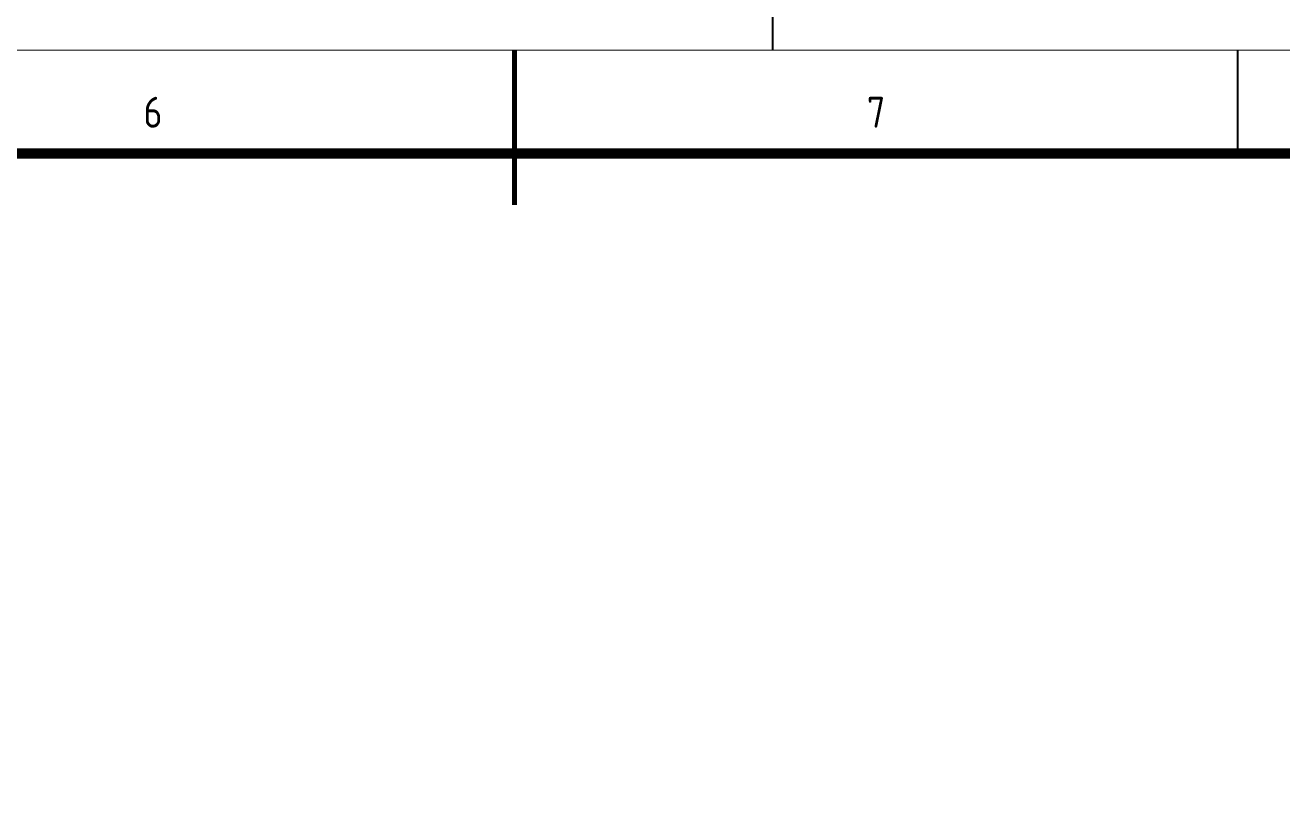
# Model space of a CAD drawing. Extents: x 238398 to 585159, y -66832 to 191977.
# Drawn here: x 402242 to 414420, y 14948 to 22524 of the extents above; entities that cross this region are included whole.
import ezdxf
from ezdxf.enums import TextEntityAlignment as Align

# ---------------------------------------------------------------- set-up
doc = ezdxf.new("R2010")
doc.units = 0
doc.header["$LTSCALE"] = 1000
doc.header["$MEASUREMENT"] = 0
doc.layers.get('0').update_dxf_attribs({"color": 8})
doc.styles.get("Standard").update_dxf_attribs({"font": 'gbenor.shx', "bigfont": 'gbcbig.shx'})
doc.styles.add('TK', font='GEDITXT.SHX', dxfattribs={"width": 0.85, "height": 3.5, "bigfont": 'hztxt1.shx'})

# ---------------------------------------------------------------- blocks, each defined once
blk = doc.blocks.new('GEDI_WK_A1_V')
at = {"color": 3}
blk.add_line((445.5, 10), (445.5, 0), dxfattribs=at)
at = {"color": 3, "const_width": 0.1}
blk.add_lwpolyline([(0, 841), (0, 0), (594, 0), (594, 841)], close=True, dxfattribs=at)
blk = doc.blocks.new('CEEC_TK_A1_V')
blk.add_blockref('GEDI_WK_A1_V', (0, 0))
at = {"style": 'TK', "width": 0.85}
for tag, height, p in [('PROJECTNAME', 4.75, (529, 44)), ('PHASE', 4, (571, 44)), ('DRAWINGNAME', 4.75, (539, 31))]:
    blk.add_attdef(tag, text='', height=height, dxfattribs=at).set_placement(p, align=Align.MIDDLE_CENTER)
for tag, p, height in [('APPROVE', (416, 32.75), 3.5), ('DESIGN', (461, 32.75), 3.5), ('REVIEW1', (416, 25.75), 3.5), ('DRAW', (461, 25.75), 3.5), ('REVIEW2', (416, 18.75), 3.5), ('PROPORTION', (461, 18.75), 3.5), ('DRAWINGNUMBER', (511, 18.5), 4), ('CHECK', (416, 11.75), 3.5), ('DATE', (461, 11.75), 3.5), ('VERSION', (577, 11.75), 3.5)]:
    blk.add_attdef(tag, p, '', height=height, dxfattribs=at)
blk = doc.blocks.new('GEDI_WK_A1')
at = {"color": 3}
for p, q in [((420.5, 584), (420.5, 594)), ((490.58, 584), (490.58, 594))]:
    blk.add_line(p, q, dxfattribs=at)
for points, const_width in [([(0, 0), (841, 0), (841, 594), (0, 594)], 0.1), ([(25, 10), (831, 10), (831, 584), (25, 584)], 1)]:
    blk.add_lwpolyline(points, close=True, dxfattribs=dict(at, const_width=const_width))
at = {"color": 3, "const_width": 0.5}
blk.add_lwpolyline([(420.5, 579), (420.5, 594)], dxfattribs=at)
at = {"color": 3}
for s, p in [('6', (385.46, 588)), ('7', (455.54, 588))]:
    blk.add_text(s, height=3, dxfattribs=at).set_placement(p, align=Align.MIDDLE)
blk = doc.blocks.new('CEEC_TK_A1')
blk.add_blockref('GEDI_WK_A1', (0, 0))
at = {"style": 'TK', "width": 0.85}
for tag, height, p in [('PROJECTNAME', 4.75, (776, 44)), ('PHASE', 4, (818, 44)), ('DRAWINGNAME', 4.75, (786, 31))]:
    blk.add_attdef(tag, text='', height=height, dxfattribs=at).set_placement(p, align=Align.MIDDLE_CENTER)
for tag, p, height in [('APPROVE', (663, 32.75), 3.5), ('DESIGN', (708, 32.75), 3.5), ('REVIEW1', (663, 25.75), 3.5), ('DRAW', (708, 25.75), 3.5), ('REVIEW2', (663, 18.75), 3.5), ('PROPORTION', (708, 18.75), 3.5), ('DRAWINGNUMBER', (758, 18.5), 4), ('CHECK', (663, 11.75), 3.5), ('DATE', (708, 11.75), 3.5), ('VERSION', (824, 11.75), 3.5)]:
    blk.add_attdef(tag, p, '', height=height, dxfattribs=at)

msp = doc.modelspace()

# ---------------------------------------------------------------- block references
at = {"xscale": 100, "yscale": 100, "zscale": 100}
for name, p in [('CEEC_TK_A1_V', (364934.5, 22280.2)), ('CEEC_TK_A1', (364934.5, -37119.8))]:
    msp.add_blockref(name, p, dxfattribs=at)

doc.saveas('drawing.dxf')
